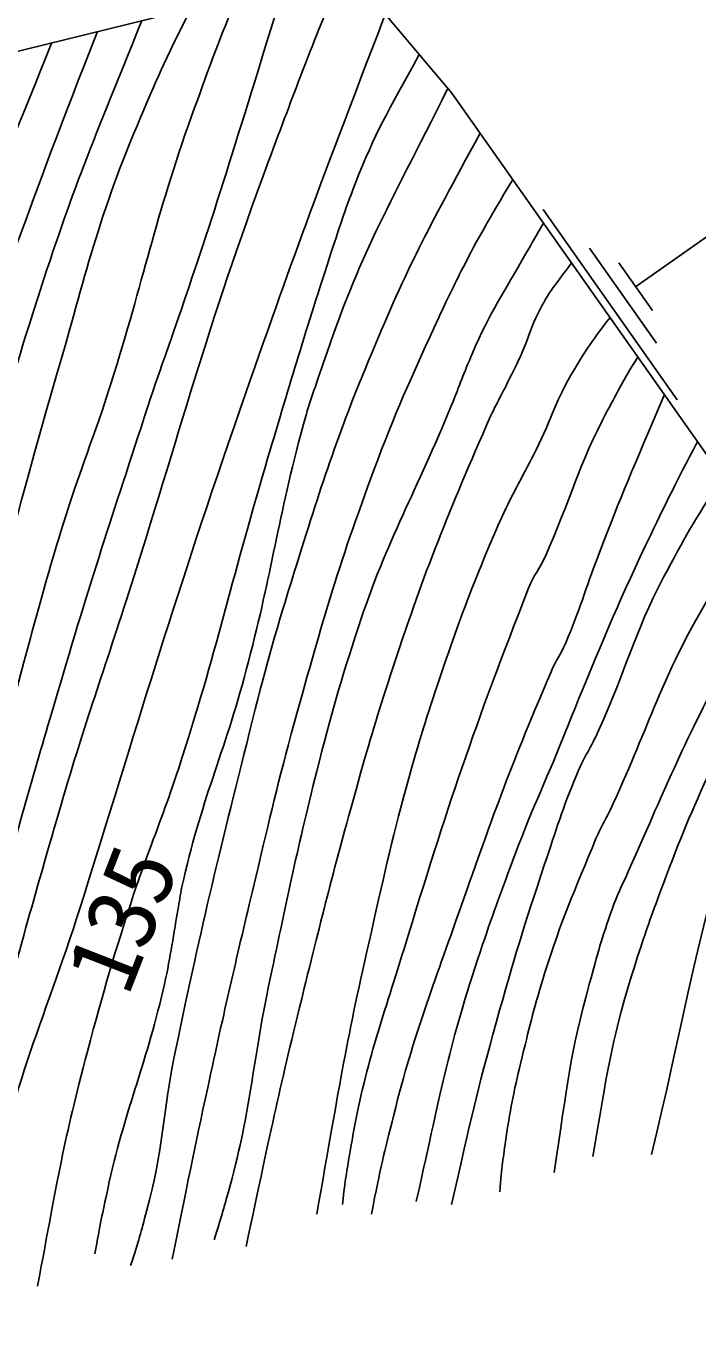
# Model space of a CAD drawing. Units: millimetres, scale not verified. Extents: x 40000 to 680000, y 20000 to 380000.
# Drawn here: x 470900 to 488611, y 238351 to 273066 of the extents above; entities that cross this region are included whole.
import ezdxf
from ezdxf.enums import TextEntityAlignment as Align

# ---------------------------------------------------------------- set-up
doc = ezdxf.new("R2010")
doc.units = ezdxf.units.MM
doc.header["$LTSCALE"] = 1000
doc.layers.add('M-BGD', color=7, linetype='Continuous', lineweight=25)
doc.layers.add('M-STR-STR1', color=1, linetype='Continuous', lineweight=25)
doc.styles.add('ＭＳ ゴシック', font='')
doc.styles.get('ＭＳ ゴシック').set_extended_font_data('MS Gothic')

msp = doc.modelspace()

# ---------------------------------------------------------------- linework, layer by layer
at = {"layer": 'M-BGD'}
for p, q in [((488074, 263219), (484537, 268235)), ((486974, 266199), (489649, 268085)), ((487524, 264709), (485755, 267217)), ((487416, 265572), (486532, 266825))]:
    msp.add_line(p, q, dxfattribs=at)
msp.add_lwpolyline([(479709, 274174), (482129, 271302), (490154, 259921), (499725, 261341), (512598, 251425)], dxfattribs=at)
for points, knots in [([(468741, 239960), (468987, 241270), (469052, 241610), (469270, 242664), (469511, 243827), (469642, 244479), (469926, 245632), (470558, 248195), (470977, 249614), (471704, 252152), (472358, 254431), (472818, 255680), (473541, 257939), (474989, 262463), (475634, 265057), (477292, 269508), (478026, 271479), (478265, 272141), (479244, 274525)], [0, 0, 0, 0, 1, 1, 1, 2, 2, 2, 3, 3, 3, 4, 4, 4, 5, 5, 5, 6, 6, 6, 6]), ([(467640, 239706), (467709, 240232), (467736, 240378), (467810, 240806), (467986, 241842), (468148, 242411), (468402, 243431), (469082, 246155), (469523, 247666), (470265, 250374), (470838, 252463), (471175, 253630), (471789, 255708), (472669, 258686), (473225, 260336), (474187, 263288), (474398, 263935), (474538, 264290), (474760, 264933), (475993, 268513), (476322, 269689), (477716, 274165)], [0, 0, 0, 0, 1, 1, 1, 2, 2, 2, 3, 3, 3, 4, 4, 4, 5, 5, 5, 6, 6, 6, 7, 7, 7, 7]), ([(466286, 239367), (466308, 239724), (466332, 239832), (466370, 240129), (466619, 242062), (467124, 243075), (467640, 244955), (468669, 248700), (469295, 250784), (470350, 254522), (470947, 256638), (471223, 257841), (471874, 259941), (472329, 261409), (472677, 262200), (473139, 263666), (474001, 266401), (474293, 267995), (475260, 270694), (475702, 271925), (475847, 272344), (476446, 273826)], [0, 0, 0, 0, 1, 1, 1, 2, 2, 2, 3, 3, 3, 4, 4, 4, 5, 5, 5, 6, 6, 6, 7, 7, 7, 7]), ([(463348, 238521), (463722, 240048), (463836, 240456), (464177, 241689), (464836, 244075), (465378, 245359), (466078, 247733), (466631, 249612), (466909, 250674), (467442, 252559), (468110, 254917), (468491, 256237), (469154, 258597), (469923, 261332), (470236, 262899), (471104, 265604), (472075, 268629), (472501, 269646), (473951, 273223)], [0, 0, 0, 0, 1, 1, 1, 2, 2, 2, 3, 3, 3, 4, 4, 4, 5, 5, 5, 6, 6, 6, 6]), ([(475253, 273543), (474525, 272113), (474341, 271669), (473821, 270440), (472731, 267862), (472417, 266303), (471628, 263617), (470456, 259624), (469994, 257332), (468826, 253337), (468719, 252971), (468635, 252774), (468515, 252413), (468054, 251024), (467796, 250246), (467345, 248854), (466816, 247222), (466488, 246316), (466029, 244662), (465378, 242316), (465252, 241474), (464713, 238570)], [0, 0, 0, 0, 1, 1, 1, 2, 2, 2, 3, 3, 3, 4, 4, 4, 5, 5, 5, 6, 6, 6, 7, 7, 7, 7]), ([(469672, 240129), (469755, 240924), (469814, 241163), (469926, 241822), (470494, 245159), (471404, 246892), (472414, 250122), (473991, 255163), (474815, 258007), (476551, 262996), (477973, 267081), (478467, 268412), (480370, 273389)], [0, 0, 0, 0, 1, 1, 1, 2, 2, 2, 3, 3, 3, 4, 4, 4, 4]), ([(462222, 238774), (462650, 239854), (462753, 240162), (463068, 241060), (463856, 243302), (464116, 244616), (464762, 246902), (466473, 252965), (467046, 256474), (469008, 262460), (470363, 266591), (470858, 267998), (472775, 272934)], [0, 0, 0, 0, 1, 1, 1, 2, 2, 2, 3, 3, 3, 4, 4, 4, 4]), ([(460698, 238351), (461434, 240302), (461599, 240871), (462137, 242500), (464065, 248333), (464355, 251829), (466032, 257740), (466707, 260121), (467266, 261399), (468106, 263727), (469376, 267240), (469852, 268366), (471575, 272638)], [0, 0, 0, 0, 1, 1, 1, 2, 2, 2, 3, 3, 3, 4, 4, 4, 4]), ([(471196, 239837), (471750, 242798), (471879, 243638), (472512, 246027), (472943, 247658), (473213, 248565), (473730, 250170), (473853, 250551), (473940, 250759), (474075, 251136), (474406, 252062), (474617, 252571), (474922, 253506), (475922, 256582), (476286, 258365), (477208, 261465), (477848, 263621), (478203, 264830), (478901, 266968), (479151, 267734), (479286, 268165), (479578, 268916), (480118, 270301), (480411, 270759), (481266, 272326)], [0, 0, 0, 0, 1, 1, 1, 2, 2, 2, 3, 3, 3, 4, 4, 4, 5, 5, 5, 6, 6, 6, 7, 7, 7, 8, 8, 8, 8]), ([(472707, 240690), (472850, 241506), (472905, 241732), (473048, 242396), (473496, 244482), (474028, 245581), (474510, 247660), (474698, 248471), (474754, 248936), (474900, 249756), (474943, 249997), (474954, 250135), (475006, 250374), (475506, 252650), (476105, 253841), (476704, 256093), (477344, 258502), (477508, 259900), (478139, 262312), (478332, 263050), (478487, 263451), (478732, 264174), (479731, 267122), (480347, 268080), (482020, 271432)], [0, 0, 0, 0, 1, 1, 1, 2, 2, 2, 3, 3, 3, 4, 4, 4, 5, 5, 5, 6, 6, 6, 7, 7, 7, 8, 8, 8, 8]), ([(473652, 240383), (473875, 241054), (473922, 241257), (474075, 241822), (474513, 243444), (474496, 244411), (474837, 246056), (475547, 249480), (476020, 251383), (476869, 254776), (477253, 256310), (477500, 257162), (477970, 258671), (478679, 260948), (479083, 262228), (480002, 264428), (480978, 266768), (481420, 267567), (482872, 270249)], [0, 0, 0, 0, 1, 1, 1, 2, 2, 2, 3, 3, 3, 4, 4, 4, 5, 5, 5, 6, 6, 6, 6]), ([(483732, 269029), (483061, 267887), (482864, 267580), (482376, 266615), (482135, 266138), (482001, 265870), (481779, 265384), (481118, 263934), (480733, 263126), (480171, 261634), (479168, 258972), (478726, 257434), (477970, 254692), (477535, 253114), (477333, 252219), (476954, 250628), (476474, 248614), (476208, 247485), (475768, 245463), (475352, 243549), (475228, 242933), (474752, 240552)], [0, 0, 0, 0, 1, 1, 1, 2, 2, 2, 3, 3, 3, 4, 4, 4, 5, 5, 5, 6, 6, 6, 7, 7, 7, 7]), ([(475853, 241060), (476074, 241735), (476120, 241935), (476276, 242500), (476832, 244513), (476862, 245705), (477292, 247749), (477761, 249971), (478010, 251219), (478562, 253422), (478939, 254924), (479180, 255760), (479663, 257232), (480436, 259583), (481184, 260781), (482118, 263074), (482336, 263608), (482439, 263916), (482668, 264446), (483132, 265517), (483502, 266065), (484082, 267078), (484261, 267391), (484318, 267493), (484545, 267875)], [0, 0, 0, 0, 1, 1, 1, 2, 2, 2, 3, 3, 3, 4, 4, 4, 5, 5, 5, 6, 6, 6, 7, 7, 7, 8, 8, 8, 8]), ([(476700, 240891), (477398, 244165), (477575, 245031), (478224, 247664), (478755, 249822), (479065, 251028), (479663, 253168), (479970, 254266), (480157, 254877), (480510, 255962), (481363, 258590), (481950, 260030), (483050, 262566), (483245, 263015), (483391, 263250), (483607, 263690), (483751, 263985), (483840, 264146), (483972, 264446), (484133, 264812), (484179, 265035), (484350, 265396), (484636, 266000), (484815, 266199), (485285, 266826)], [0, 0, 0, 0, 1, 1, 1, 2, 2, 2, 3, 3, 3, 4, 4, 4, 5, 5, 5, 6, 6, 6, 7, 7, 7, 8, 8, 8, 8]), ([(478562, 241738), (479197, 245325), (479340, 246299), (480002, 249188), (480374, 250815), (480562, 251732), (481018, 253337), (481321, 254404), (481503, 254998), (481864, 256046), (482209, 257045), (482399, 257607), (482796, 258586), (483079, 259287), (483237, 259680), (483558, 260364), (483678, 260621), (483757, 260758), (483887, 261010), (484066, 261358), (484176, 261548), (484350, 261899), (484756, 262715), (484879, 263227), (485349, 264007), (485687, 264568), (485826, 264771), (486299, 265389)], [0, 0, 0, 0, 1, 1, 1, 2, 2, 2, 3, 3, 3, 4, 4, 4, 5, 5, 5, 6, 6, 6, 7, 7, 7, 8, 8, 8, 9, 9, 9, 9]), ([(479240, 241992), (479329, 242792), (479379, 243026), (479494, 243685), (479843, 245700), (480268, 246782), (480865, 248739), (482011, 252497), (482713, 254590), (484150, 258248), (484287, 258596), (484441, 258755), (484594, 259096), (485259, 260579), (485462, 261489), (486227, 262923), (486527, 263487), (486629, 263691), (487033, 264348)], [0, 0, 0, 0, 1, 1, 1, 2, 2, 2, 3, 3, 3, 4, 4, 4, 5, 5, 5, 6, 6, 6, 6]), ([(487732, 263357), (486866, 261311), (486627, 260776), (485983, 259096), (485641, 258205), (485507, 257683), (485130, 256806), (484999, 256500), (484874, 256352), (484743, 256046), (483725, 253669), (483225, 252307), (482372, 249866), (481627, 247733), (481143, 246554), (480594, 244362), (480339, 243343), (480246, 242989), (480002, 241738)], [0, 0, 0, 0, 1, 1, 1, 2, 2, 2, 3, 3, 3, 4, 4, 4, 5, 5, 5, 6, 6, 6, 6]), ([(488607, 262116), (487995, 260947), (487839, 260625), (487372, 259657), (486569, 257990), (486178, 257028), (485471, 255319), (485316, 254943), (485235, 254730), (485082, 254353), (484558, 253061), (484212, 252358), (483727, 251051), (483385, 250129), (483193, 249613), (482880, 248680), (482035, 246155), (481897, 245227), (481187, 242076)], [0, 0, 0, 0, 1, 1, 1, 2, 2, 2, 3, 3, 3, 4, 4, 4, 5, 5, 5, 6, 6, 6, 6]), ([(489265, 261182), (488488, 259974), (488270, 259597), (487713, 258536), (486921, 257025), (486709, 256070), (486007, 254515), (485796, 254046), (485619, 253811), (485420, 253337), (485040, 252430), (484888, 251898), (484574, 250966), (484033, 249360), (483759, 248450), (483304, 246818), (482782, 244948), (482644, 244313), (482118, 241992)], [0, 0, 0, 0, 1, 1, 1, 2, 2, 2, 3, 3, 3, 4, 4, 4, 5, 5, 5, 6, 6, 6, 6]), ([(487396, 243316), (488933, 249695), (489004, 252778), (492617, 257401), (493695, 258780), (494143, 259442), (495615, 260732)], [0, 0, 0, 0, 1, 1, 1, 2, 2, 2, 2]), ([(485844, 243262), (486234, 245505), (486306, 246192), (486860, 248003), (487156, 248973), (487353, 249507), (487706, 250458), (488155, 251668), (488437, 252335), (488976, 253506), (489366, 254353), (489628, 254806), (490077, 255623), (490613, 256597), (490892, 257158), (491516, 258078), (492162, 259030), (492439, 259349), (493336, 260393)], [0, 0, 0, 0, 1, 1, 1, 2, 2, 2, 3, 3, 3, 4, 4, 4, 5, 5, 5, 6, 6, 6, 6]), ([(491576, 260132), (490456, 258290), (490153, 257761), (489322, 256196), (488217, 254116), (487719, 252889), (486763, 250737), (486598, 250366), (486490, 250163), (486352, 249781), (486082, 249033), (485971, 248600), (485759, 247834), (485230, 245921), (485182, 245205), (484828, 242838)], [0, 0, 0, 0, 1, 1, 1, 2, 2, 2, 3, 3, 3, 4, 4, 4, 5, 5, 5, 5]), ([(483388, 242330), (483451, 243017), (483476, 243210), (483558, 243770), (483680, 244604), (483782, 245067), (483981, 245886), (484191, 246752), (484310, 247237), (484574, 248088), (485014, 249507), (485362, 250269), (485928, 251644), (486053, 251946), (486161, 252098), (486300, 252394), (487277, 254481), (487607, 255761), (488761, 257756), (489268, 258632), (489446, 258952), (490128, 259958)], [0, 0, 0, 0, 1, 1, 1, 2, 2, 2, 3, 3, 3, 4, 4, 4, 5, 5, 5, 6, 6, 6, 7, 7, 7, 7])]:
    msp.add_open_spline(points, degree=3, knots=knots, dxfattribs=at)
at = {"layer": 'M-STR-STR1'}
msp.add_lwpolyline([(412578, 261972), (417264, 261888), (424376, 262312), (426916, 262566), (432419, 263328), (441648, 265275), (482238, 275262)], dxfattribs=at)

# ---------------------------------------------------------------- texts
at = {"layer": 'M-BGD', "style": 'ＭＳ ゴシック'}
msp.add_text('135', height=1833, rotation=68.749, dxfattribs=at).set_placement((474103, 247266), align=Align.BOTTOM_LEFT)

doc.saveas('drawing.dxf')
